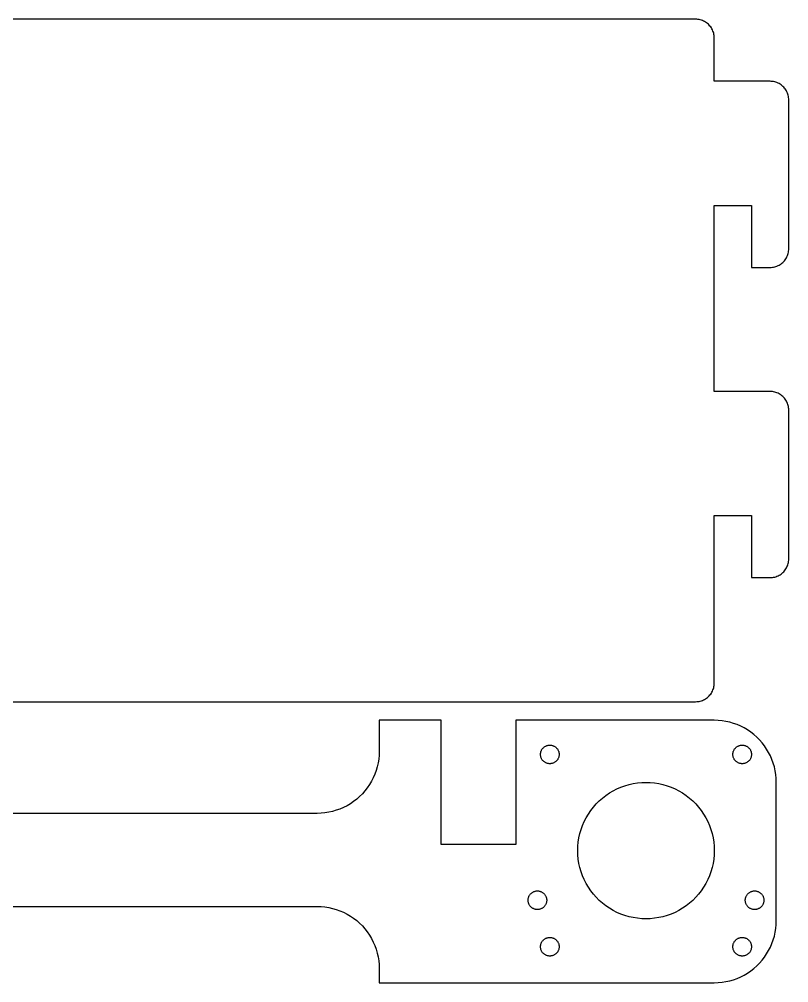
# Model space of a CAD drawing. Extents: x -109 to 290, y 410 to 723.
# Drawn here: x 165.7 to 289.7, y 409.9 to 565.2 of the extents above; entities that cross this region are included whole.
import ezdxf

# ---------------------------------------------------------------- set-up
doc = ezdxf.new("R2010")
doc.units = 0
doc.layers.get('0').update_dxf_attribs({"linetype": 'CONTINUOUS'})

msp = doc.modelspace()

# ---------------------------------------------------------------- linework, layer by layer
at = {"color": 7}
for p, q in [((274.66708, 565.17448), (68.667093, 565.17448)), ((274.85548, 565.16848), (274.66708, 565.17448)), ((275.04308, 565.15068), (274.85548, 565.16848)), ((275.22918, 565.12128), (275.04308, 565.15068)), ((275.41308, 565.08008), (275.22918, 565.12128)), ((275.59408, 565.02758), (275.41308, 565.08008)), ((275.77148, 564.96368), (275.59408, 565.02758)), ((275.94438, 564.88888), (275.77148, 564.96368)), ((276.11228, 564.80328), (275.94438, 564.88888)), ((276.27458, 564.70738), (276.11228, 564.80328)), ((276.43038, 564.60138), (276.27458, 564.70738)), ((276.57928, 564.48588), (276.43038, 564.60138)), ((276.72068, 564.36128), (276.57928, 564.48588)), ((276.85398, 564.22798), (276.72068, 564.36128)), ((276.97858, 564.08668), (276.85398, 564.22798)), ((277.09408, 563.93778), (276.97858, 564.08668)), ((277.20008, 563.78188), (277.09408, 563.93778)), ((277.29598, 563.61968), (277.20008, 563.78188)), ((277.38158, 563.45168), (277.29598, 563.61968)), ((277.45638, 563.27878), (277.38158, 563.45168)), ((277.52018, 563.10138), (277.45638, 563.27878)), ((277.57278, 562.92048), (277.52018, 563.10138)), ((277.61388, 562.73648), (277.57278, 562.92048)), ((277.64338, 562.55038), (277.61388, 562.73648)), ((277.66118, 562.36278), (277.64338, 562.55038)), ((277.66718, 562.17438), (277.66118, 562.36278)), ((277.66718, 555.17438), (277.66718, 562.17438)), ((286.66718, 555.17438), (277.66718, 555.17438)), ((286.85558, 555.16838), (286.66718, 555.17438)), ((287.04318, 555.15058), (286.85558, 555.16838)), ((287.22928, 555.12118), (287.04318, 555.15058)), ((287.41318, 555.07998), (287.22928, 555.12118)), ((287.59418, 555.02748), (287.41318, 555.07998)), ((287.77158, 554.96358), (287.59418, 555.02748)), ((287.94448, 554.88878), (287.77158, 554.96358)), ((288.11238, 554.80318), (287.94448, 554.88878)), ((288.27468, 554.70728), (288.11238, 554.80318)), ((288.43048, 554.60128), (288.27468, 554.70728)), ((288.57938, 554.48578), (288.43048, 554.60128)), ((288.72078, 554.36118), (288.57938, 554.48578)), ((288.85408, 554.22788), (288.72078, 554.36118)), ((288.97868, 554.08658), (288.85408, 554.22788)), ((289.09418, 553.93768), (288.97868, 554.08658)), ((289.20018, 553.78178), (289.09418, 553.93768)), ((289.29608, 553.61958), (289.20018, 553.78178)), ((289.38168, 553.45158), (289.29608, 553.61958)), ((289.45648, 553.27868), (289.38168, 553.45158)), ((289.52028, 553.10128), (289.45648, 553.27868)), ((289.57288, 552.92038), (289.52028, 553.10128)), ((289.61398, 552.73638), (289.57288, 552.92038)), ((289.64348, 552.55028), (289.61398, 552.73638)), ((289.66128, 552.36268), (289.64348, 552.55028)), ((289.66728, 552.17428), (289.66128, 552.36268)), ((289.66728, 528.17427), (289.66728, 552.17428)), ((277.66718, 505.1742), (277.66718, 535.17418)), ((277.66718, 535.17418), (283.66718, 535.17418)), ((283.66718, 535.17418), (283.66718, 525.17417)), ((289.66128, 527.98587), (289.66728, 528.17427)), ((289.09418, 526.41087), (289.20018, 526.56677)), ((289.20018, 526.56677), (289.29608, 526.72897)), ((289.29608, 526.72897), (289.38168, 526.89697)), ((289.38168, 526.89697), (289.45648, 527.06987)), ((289.45648, 527.06987), (289.52038, 527.24727)), ((289.52038, 527.24727), (289.57288, 527.42817)), ((289.57288, 527.42817), (289.61408, 527.61217)), ((289.61408, 527.61217), (289.64348, 527.79827)), ((289.64348, 527.79827), (289.66128, 527.98587)), ((283.66718, 525.17417), (286.66718, 525.17417)), ((286.66718, 525.17417), (286.85558, 525.18017)), ((286.85558, 525.18017), (287.04318, 525.19797)), ((287.04318, 525.19797), (287.22928, 525.22737)), ((287.22928, 525.22737), (287.41328, 525.26857)), ((287.41328, 525.26857), (287.59418, 525.32107)), ((287.59418, 525.32107), (287.77158, 525.38497)), ((287.77158, 525.38497), (287.94448, 525.45977)), ((287.94448, 525.45977), (288.11248, 525.54537)), ((288.11248, 525.54537), (288.27468, 525.64127)), ((288.27468, 525.64127), (288.43058, 525.74727)), ((288.43058, 525.74727), (288.57948, 525.86277)), ((288.57948, 525.86277), (288.72078, 525.98737)), ((288.72078, 525.98737), (288.85408, 526.12067)), ((288.85408, 526.12067), (288.97868, 526.26197)), ((288.97868, 526.26197), (289.09418, 526.41087)), ((286.66718, 505.1742), (277.66718, 505.1742)), ((286.85558, 505.1682), (286.66718, 505.1742)), ((287.04318, 505.1502), (286.85558, 505.1682)), ((287.22928, 505.1212), (287.04318, 505.1502)), ((287.41328, 505.0802), (287.22928, 505.1212)), ((287.59418, 505.0272), (287.41328, 505.0802)), ((287.77158, 504.9632), (287.59418, 505.0272)), ((287.94448, 504.8882), (287.77158, 504.9632)), ((288.11248, 504.8032), (287.94448, 504.8882)), ((288.27468, 504.7072), (288.11248, 504.8032)), ((288.43058, 504.6012), (288.27468, 504.7072)), ((288.57948, 504.4862), (288.43058, 504.6012)), ((288.72078, 504.3612), (288.57948, 504.4862)), ((288.85408, 504.2282), (288.72078, 504.3612)), ((288.97868, 504.0862), (288.85408, 504.2282)), ((289.09418, 503.9372), (288.97868, 504.0862)), ((289.20018, 503.7812), (289.09418, 503.9372)), ((289.29608, 503.6192), (289.20018, 503.7812)), ((289.38168, 503.4512), (289.29608, 503.6192)), ((289.45648, 503.2782), (289.38168, 503.4512)), ((289.52038, 503.1012), (289.45648, 503.2782)), ((289.57288, 502.9202), (289.52038, 503.1012)), ((289.61408, 502.7362), (289.57288, 502.9202)), ((289.64348, 502.5502), (289.61408, 502.7362)), ((289.66128, 502.3622), (289.64348, 502.5502)), ((289.66728, 502.1742), (289.66128, 502.3622)), ((289.66728, 478.174196), (289.66728, 502.1742)), ((277.66718, 458.174196), (277.66718, 485.174196)), ((277.66718, 485.174196), (283.66718, 485.174196)), ((283.66718, 485.174196), (283.66718, 475.174196)), ((289.29608, 476.729196), (289.38168, 476.897196)), ((289.38168, 476.897196), (289.45648, 477.070196)), ((289.45648, 477.070196), (289.52038, 477.247196)), ((289.52038, 477.247196), (289.57288, 477.428196)), ((289.57288, 477.428196), (289.61408, 477.612196)), ((289.61408, 477.612196), (289.64348, 477.798196)), ((289.64348, 477.798196), (289.66128, 477.986196)), ((289.66128, 477.986196), (289.66728, 478.174196)), ((287.04318, 475.198196), (287.22928, 475.227196)), ((287.22928, 475.227196), (287.41328, 475.268196)), ((287.41328, 475.268196), (287.59418, 475.321196)), ((287.59418, 475.321196), (287.77158, 475.385196)), ((287.77158, 475.385196), (287.94448, 475.460196)), ((287.94448, 475.460196), (288.11248, 475.545196)), ((288.11248, 475.545196), (288.27468, 475.641196)), ((288.27468, 475.641196), (288.43058, 475.747196)), ((288.43058, 475.747196), (288.57948, 475.862196)), ((288.57948, 475.862196), (288.72078, 475.987196)), ((288.72078, 475.987196), (288.85408, 476.120196)), ((288.85408, 476.120196), (288.97868, 476.262196)), ((288.97868, 476.262196), (289.09418, 476.411196)), ((289.09418, 476.411196), (289.20018, 476.567196)), ((289.20018, 476.567196), (289.29608, 476.729196)), ((283.66718, 475.174196), (286.66718, 475.174196)), ((286.66718, 475.174196), (286.85558, 475.180196)), ((286.85558, 475.180196), (287.04318, 475.198196)), ((277.66118, 457.986196), (277.66718, 458.174196)), ((277.20008, 456.567196), (277.29598, 456.729196)), ((277.29598, 456.729196), (277.38158, 456.897196)), ((277.38158, 456.897196), (277.45638, 457.070196)), ((277.45638, 457.070196), (277.52028, 457.247196)), ((277.52028, 457.247196), (277.57278, 457.428196)), ((277.57278, 457.428196), (277.61398, 457.612196)), ((277.61398, 457.612196), (277.64338, 457.798196)), ((277.64338, 457.798196), (277.66118, 457.986196)), ((95.667093, 455.174196), (274.66708, 455.174196)), ((274.66708, 455.174196), (274.85548, 455.180196)), ((274.85548, 455.180196), (275.04308, 455.198196)), ((275.04308, 455.198196), (275.22918, 455.227196)), ((275.22918, 455.227196), (275.41318, 455.268196)), ((275.41318, 455.268196), (275.59408, 455.321196)), ((275.59408, 455.321196), (275.77148, 455.385196)), ((275.77148, 455.385196), (275.94438, 455.460196)), ((275.94438, 455.460196), (276.11238, 455.545196)), ((276.11238, 455.545196), (276.27458, 455.641196)), ((276.27458, 455.641196), (276.43048, 455.747196)), ((276.43048, 455.747196), (276.57938, 455.862196)), ((276.57938, 455.862196), (276.72068, 455.987196)), ((276.72068, 455.987196), (276.85398, 456.120196)), ((276.85398, 456.120196), (276.97858, 456.262196)), ((276.97858, 456.262196), (277.09408, 456.411196)), ((277.09408, 456.411196), (277.20008, 456.567196)), ((233.66708, 452.174396), (223.66709, 452.174396)), ((223.66709, 452.174396), (223.66709, 447.174396)), ((233.66708, 432.174396), (233.66708, 452.174396)), ((277.66704, 452.174396), (245.66704, 452.174396)), ((245.66704, 452.174396), (245.66708, 432.174396)), ((278.29494, 452.154396), (277.66704, 452.174396)), ((278.92034, 452.095396), (278.29494, 452.154396)), ((279.54084, 451.997396), (278.92034, 452.095396)), ((280.15394, 451.860396), (279.54084, 451.997396)), ((280.75724, 451.685396), (280.15394, 451.860396)), ((281.34824, 451.472396), (280.75724, 451.685396)), ((281.92484, 451.222396), (281.34824, 451.472396)), ((282.48454, 450.937396), (281.92484, 451.222396)), ((283.02534, 450.617396), (282.48454, 450.937396)), ((283.54484, 450.264396), (283.02534, 450.617396)), ((284.04124, 449.879396), (283.54484, 450.264396)), ((284.51254, 449.464396), (284.04124, 449.879396)), ((284.95674, 449.019396), (284.51254, 449.464396)), ((285.37214, 448.548396), (284.95674, 449.019396)), ((249.77238, 447.226396), (249.80988, 447.313396)), ((249.80988, 447.313396), (249.85258, 447.397396)), ((249.85258, 447.397396), (249.90058, 447.478396)), ((249.90058, 447.478396), (249.95358, 447.556396)), ((249.95358, 447.556396), (250.01128, 447.630396)), ((250.01128, 447.630396), (250.07368, 447.701396)), ((250.07368, 447.701396), (250.14028, 447.767396)), ((250.14028, 447.767396), (250.21098, 447.830396)), ((250.21098, 447.830396), (250.28538, 447.888396)), ((250.28538, 447.888396), (250.36338, 447.940396)), ((250.36338, 447.940396), (250.44448, 447.988396)), ((250.44448, 447.988396), (250.52838, 448.031396)), ((250.52838, 448.031396), (250.61488, 448.069396)), ((250.61488, 448.069396), (250.70358, 448.101396)), ((250.70358, 448.101396), (250.79408, 448.127396)), ((250.79408, 448.127396), (250.88598, 448.147396)), ((250.88598, 448.147396), (250.97908, 448.162396)), ((250.97908, 448.162396), (251.07288, 448.171396)), ((251.07288, 448.171396), (251.16708, 448.174396)), ((251.16708, 448.174396), (251.26128, 448.171396)), ((251.26128, 448.171396), (251.35508, 448.162396)), ((251.35508, 448.162396), (251.44818, 448.147396)), ((251.44818, 448.147396), (251.54008, 448.127396)), ((251.54008, 448.127396), (251.63058, 448.101396)), ((251.63058, 448.101396), (251.71928, 448.069396)), ((251.71928, 448.069396), (251.80578, 448.031396)), ((251.80578, 448.031396), (251.88968, 447.988396)), ((251.88968, 447.988396), (251.97078, 447.940396)), ((251.97078, 447.940396), (252.04878, 447.888396)), ((252.04878, 447.888396), (252.12318, 447.830396)), ((252.12318, 447.830396), (252.19388, 447.767396)), ((252.19388, 447.767396), (252.26058, 447.701396)), ((252.26058, 447.701396), (252.32288, 447.630396)), ((252.32288, 447.630396), (252.38058, 447.556396)), ((252.38058, 447.556396), (252.43358, 447.478396)), ((252.43358, 447.478396), (252.48158, 447.397396)), ((252.48158, 447.397396), (252.52438, 447.313396)), ((252.52438, 447.313396), (252.56178, 447.226396)), ((280.77238, 447.226396), (280.80978, 447.313396)), ((280.80978, 447.313396), (280.85258, 447.397396)), ((280.85258, 447.397396), (280.90058, 447.478396)), ((280.90058, 447.478396), (280.95358, 447.556396)), ((280.95358, 447.556396), (281.01128, 447.630396)), ((281.01128, 447.630396), (281.07358, 447.701396)), ((281.07358, 447.701396), (281.14028, 447.767396)), ((281.14028, 447.767396), (281.21098, 447.830396)), ((281.21098, 447.830396), (281.28538, 447.888396)), ((281.28538, 447.888396), (281.36338, 447.940396)), ((281.36338, 447.940396), (281.44448, 447.988396)), ((281.44448, 447.988396), (281.52838, 448.031396)), ((281.52838, 448.031396), (281.61488, 448.069396)), ((281.61488, 448.069396), (281.70358, 448.101396)), ((281.70358, 448.101396), (281.79408, 448.127396)), ((281.79408, 448.127396), (281.88598, 448.147396)), ((281.88598, 448.147396), (281.97908, 448.162396)), ((281.97908, 448.162396), (282.07288, 448.171396)), ((282.07288, 448.171396), (282.16708, 448.174396)), ((282.16708, 448.174396), (282.26128, 448.171396)), ((282.26128, 448.171396), (282.35508, 448.162396)), ((282.35508, 448.162396), (282.44818, 448.147396)), ((282.44818, 448.147396), (282.54008, 448.127396)), ((282.54008, 448.127396), (282.63058, 448.101396)), ((282.63058, 448.101396), (282.71928, 448.069396)), ((282.71928, 448.069396), (282.80578, 448.031396)), ((282.80578, 448.031396), (282.88968, 447.988396)), ((282.88968, 447.988396), (282.97078, 447.940396)), ((282.97078, 447.940396), (283.04878, 447.888396)), ((283.04878, 447.888396), (283.12318, 447.830396)), ((283.12318, 447.830396), (283.19388, 447.767396)), ((283.19388, 447.767396), (283.26048, 447.701396)), ((283.26048, 447.701396), (283.32288, 447.630396)), ((283.32288, 447.630396), (283.38058, 447.556396)), ((283.38058, 447.556396), (283.43358, 447.478396)), ((283.43358, 447.478396), (283.48158, 447.397396)), ((283.48158, 447.397396), (283.52428, 447.313396)), ((283.52428, 447.313396), (283.56178, 447.226396)), ((285.75724, 448.052396), (285.37214, 448.548396)), ((286.11034, 447.532396), (285.75724, 448.052396)), ((286.43014, 446.992396), (286.11034, 447.532396)), ((223.58829, 445.921396), (223.48999, 445.300396)), ((223.64739, 446.546396), (223.58829, 445.921396)), ((223.66709, 447.174396), (223.64739, 446.546396)), ((249.66688, 446.674396), (249.66988, 446.768396)), ((249.66988, 446.580396), (249.66688, 446.674396)), ((249.66988, 446.768396), (249.67888, 446.862396)), ((249.67888, 446.486396), (249.66988, 446.580396)), ((249.67888, 446.862396), (249.69368, 446.955396)), ((249.69368, 446.393396), (249.67888, 446.486396)), ((249.69368, 446.955396), (249.71418, 447.047396)), ((249.71418, 446.301396), (249.69368, 446.393396)), ((249.71418, 447.047396), (249.74048, 447.138396)), ((249.74048, 446.210396), (249.71418, 446.301396)), ((249.74048, 447.138396), (249.77238, 447.226396)), ((249.77238, 446.122396), (249.74048, 446.210396)), ((249.80988, 446.035396), (249.77238, 446.122396)), ((249.85258, 445.951396), (249.80988, 446.035396)), ((249.90058, 445.870396), (249.85258, 445.951396)), ((249.95358, 445.792396), (249.90058, 445.870396)), ((250.01128, 445.718396), (249.95358, 445.792396)), ((250.07368, 445.647396), (250.01128, 445.718396)), ((252.32288, 445.718396), (252.26058, 445.647396)), ((252.38058, 445.792396), (252.32288, 445.718396)), ((252.43358, 445.870396), (252.38058, 445.792396)), ((252.48158, 445.951396), (252.43358, 445.870396)), ((252.52438, 446.035396), (252.48158, 445.951396)), ((252.56178, 446.122396), (252.52438, 446.035396)), ((252.56178, 447.226396), (252.59368, 447.138396)), ((252.59368, 446.210396), (252.56178, 446.122396)), ((252.59368, 447.138396), (252.61998, 447.047396)), ((252.61998, 446.301396), (252.59368, 446.210396)), ((252.61998, 447.047396), (252.64048, 446.955396)), ((252.64048, 446.393396), (252.61998, 446.301396)), ((252.64048, 446.955396), (252.65528, 446.862396)), ((252.65528, 446.486396), (252.64048, 446.393396)), ((252.65528, 446.862396), (252.66428, 446.768396)), ((252.66428, 446.580396), (252.65528, 446.486396)), ((252.66428, 446.768396), (252.66728, 446.674396)), ((252.66728, 446.674396), (252.66428, 446.580396)), ((280.66688, 446.674396), (280.66988, 446.768396)), ((280.66988, 446.580396), (280.66688, 446.674396)), ((280.66988, 446.768396), (280.67888, 446.862396)), ((280.67888, 446.486396), (280.66988, 446.580396)), ((280.67888, 446.862396), (280.69368, 446.955396)), ((280.69368, 446.393396), (280.67888, 446.486396)), ((280.69368, 446.955396), (280.71418, 447.047396)), ((280.71418, 446.301396), (280.69368, 446.393396)), ((280.71418, 447.047396), (280.74048, 447.138396)), ((280.74048, 446.210396), (280.71418, 446.301396)), ((280.74048, 447.138396), (280.77238, 447.226396)), ((280.77238, 446.122396), (280.74048, 446.210396)), ((280.80978, 446.035396), (280.77238, 446.122396)), ((280.85258, 445.951396), (280.80978, 446.035396)), ((280.90058, 445.870396), (280.85258, 445.951396)), ((280.95358, 445.792396), (280.90058, 445.870396)), ((281.01128, 445.718396), (280.95358, 445.792396)), ((281.07358, 445.647396), (281.01128, 445.718396)), ((283.32288, 445.718396), (283.26048, 445.647396)), ((283.38058, 445.792396), (283.32288, 445.718396)), ((283.43358, 445.870396), (283.38058, 445.792396)), ((283.48158, 445.951396), (283.43358, 445.870396)), ((283.52428, 446.035396), (283.48158, 445.951396)), ((283.56178, 446.122396), (283.52428, 446.035396)), ((283.56178, 447.226396), (283.59368, 447.138396)), ((283.59368, 446.210396), (283.56178, 446.122396)), ((283.59368, 447.138396), (283.61998, 447.047396)), ((283.61998, 446.301396), (283.59368, 446.210396)), ((283.61998, 447.047396), (283.64048, 446.955396)), ((283.64048, 446.393396), (283.61998, 446.301396)), ((283.64048, 446.955396), (283.65528, 446.862396)), ((283.65528, 446.486396), (283.64048, 446.393396)), ((283.65528, 446.862396), (283.66428, 446.768396)), ((283.66428, 446.580396), (283.65528, 446.486396)), ((283.66428, 446.768396), (283.66728, 446.674396)), ((283.66728, 446.674396), (283.66428, 446.580396)), ((286.71534, 446.432396), (286.43014, 446.992396)), ((286.96484, 445.855396), (286.71534, 446.432396)), ((287.17764, 445.264396), (286.96484, 445.855396)), ((223.35295, 444.687396), (223.17769, 444.084396)), ((223.48999, 445.300396), (223.35295, 444.687396)), ((250.14028, 445.581396), (250.07368, 445.647396)), ((250.21098, 445.518396), (250.14028, 445.581396)), ((250.28538, 445.460396), (250.21098, 445.518396)), ((250.36338, 445.408396), (250.28538, 445.460396)), ((250.44448, 445.360396), (250.36338, 445.408396)), ((250.52838, 445.317396), (250.44448, 445.360396)), ((250.61488, 445.279396), (250.52838, 445.317396)), ((250.70358, 445.247396), (250.61488, 445.279396)), ((250.79408, 445.221396), (250.70358, 445.247396)), ((250.88598, 445.201396), (250.79408, 445.221396)), ((250.97908, 445.186396), (250.88598, 445.201396)), ((251.07288, 445.177396), (250.97908, 445.186396)), ((251.16708, 445.174396), (251.07288, 445.177396)), ((251.26128, 445.177396), (251.16708, 445.174396)), ((251.35508, 445.186396), (251.26128, 445.177396)), ((251.44818, 445.201396), (251.35508, 445.186396)), ((251.54008, 445.221396), (251.44818, 445.201396)), ((251.63058, 445.247396), (251.54008, 445.221396)), ((251.71928, 445.279396), (251.63058, 445.247396)), ((251.80578, 445.317396), (251.71928, 445.279396)), ((251.88968, 445.360396), (251.80578, 445.317396)), ((251.97078, 445.408396), (251.88968, 445.360396)), ((252.04878, 445.460396), (251.97078, 445.408396)), ((252.12318, 445.518396), (252.04878, 445.460396)), ((252.19388, 445.581396), (252.12318, 445.518396)), ((252.26058, 445.647396), (252.19388, 445.581396)), ((281.14028, 445.581396), (281.07358, 445.647396)), ((281.21098, 445.518396), (281.14028, 445.581396)), ((281.28538, 445.460396), (281.21098, 445.518396)), ((281.36338, 445.408396), (281.28538, 445.460396)), ((281.44448, 445.360396), (281.36338, 445.408396)), ((281.52838, 445.317396), (281.44448, 445.360396)), ((281.61488, 445.279396), (281.52838, 445.317396)), ((281.70358, 445.247396), (281.61488, 445.279396)), ((281.79408, 445.221396), (281.70358, 445.247396)), ((281.88598, 445.201396), (281.79408, 445.221396)), ((281.97908, 445.186396), (281.88598, 445.201396)), ((282.07288, 445.177396), (281.97908, 445.186396)), ((282.16708, 445.174396), (282.07288, 445.177396)), ((282.26128, 445.177396), (282.16708, 445.174396)), ((282.35508, 445.186396), (282.26128, 445.177396)), ((282.44818, 445.201396), (282.35508, 445.186396)), ((282.54008, 445.221396), (282.44818, 445.201396)), ((282.63058, 445.247396), (282.54008, 445.221396)), ((282.71928, 445.279396), (282.63058, 445.247396)), ((282.80578, 445.317396), (282.71928, 445.279396)), ((282.88968, 445.360396), (282.80578, 445.317396)), ((282.97078, 445.408396), (282.88968, 445.360396)), ((283.04878, 445.460396), (282.97078, 445.408396)), ((283.12318, 445.518396), (283.04878, 445.460396)), ((283.19388, 445.581396), (283.12318, 445.518396)), ((283.26048, 445.647396), (283.19388, 445.581396)), ((287.35284, 444.661396), (287.17764, 445.264396)), ((287.48994, 444.048396), (287.35284, 444.661396)), ((222.71539, 442.916396), (222.43019, 442.356396)), ((222.96489, 443.493396), (222.71539, 442.916396)), ((223.17769, 444.084396), (222.96489, 443.493396)), ((287.58814, 443.427396), (287.48994, 444.048396)), ((287.64734, 442.802396), (287.58814, 443.427396)), ((287.66704, 442.174396), (287.64734, 442.802396)), ((221.75729, 441.296396), (221.37225, 440.800396)), ((222.1104, 441.816396), (221.75729, 441.296396)), ((222.43019, 442.356396), (222.1104, 441.816396)), ((261.36778, 440.813396), (261.98348, 441.127396)), ((261.98348, 441.127396), (262.61768, 441.402396)), ((262.61768, 441.402396), (263.26788, 441.636396)), ((263.26788, 441.636396), (263.93148, 441.828396)), ((263.93148, 441.828396), (264.60588, 441.979396)), ((264.60588, 441.979396), (265.28838, 442.087396)), ((265.28838, 442.087396), (265.97638, 442.152396)), ((265.97638, 442.152396), (266.66708, 442.174396)), ((266.66708, 442.174396), (267.35778, 442.152396)), ((267.35778, 442.152396), (268.04578, 442.087396)), ((268.04578, 442.087396), (268.72828, 441.979396)), ((268.72828, 441.979396), (269.40268, 441.828396)), ((269.40268, 441.828396), (270.06628, 441.636396)), ((270.06628, 441.636396), (270.71648, 441.402396)), ((270.71648, 441.402396), (271.35068, 441.127396)), ((271.35068, 441.127396), (271.96638, 440.813396)), ((287.66704, 419.874396), (287.66704, 442.174396)), ((220.51259, 439.884396), (220.04137, 439.469396)), ((220.9568, 440.329396), (220.51259, 439.884396)), ((221.37225, 440.800396), (220.9568, 440.329396)), ((259.13708, 439.193396), (259.65538, 439.650396)), ((259.65538, 439.650396), (260.20148, 440.073396)), ((260.20148, 440.073396), (260.77298, 440.462396)), ((260.77298, 440.462396), (261.36778, 440.813396)), ((271.96638, 440.813396), (272.56118, 440.462396)), ((272.56118, 440.462396), (273.13268, 440.073396)), ((273.13268, 440.073396), (273.67878, 439.650396)), ((273.67878, 439.650396), (274.19708, 439.193396)), ((217.92491, 438.126396), (217.34833, 437.876396)), ((218.48467, 438.411396), (217.92491, 438.126396)), ((219.02539, 438.731396), (218.48467, 438.411396)), ((219.54497, 439.084396), (219.02539, 438.731396)), ((220.04137, 439.469396), (219.54497, 439.084396)), ((257.76788, 437.640396), (258.19148, 438.186396)), ((258.19148, 438.186396), (258.64848, 438.704396)), ((258.64848, 438.704396), (259.13708, 439.193396)), ((274.19708, 439.193396), (274.68568, 438.704396)), ((274.68568, 438.704396), (275.14268, 438.186396)), ((275.14268, 438.186396), (275.56628, 437.640396)), ((213.66713, 437.174396), (41.667093, 437.174396)), ((214.29503, 437.194396), (213.66713, 437.174396)), ((214.92043, 437.253396), (214.29503, 437.194396)), ((215.54093, 437.351396), (214.92043, 437.253396)), ((216.15403, 437.488396), (215.54093, 437.351396)), ((216.75733, 437.663396), (216.15403, 437.488396)), ((217.34833, 437.876396), (216.75733, 437.663396)), ((256.71398, 435.858396), (257.02768, 436.473396)), ((257.02768, 436.473396), (257.37948, 437.068396)), ((257.37948, 437.068396), (257.76788, 437.640396)), ((275.56628, 437.640396), (275.95468, 437.068396)), ((275.95468, 437.068396), (276.30648, 436.473396)), ((276.30648, 436.473396), (276.62018, 435.858396)), ((256.20548, 434.573396), (256.43958, 435.223396)), ((256.43958, 435.223396), (256.71398, 435.858396)), ((276.62018, 435.858396), (276.89458, 435.223396)), ((276.89458, 435.223396), (277.12868, 434.573396)), ((255.86198, 433.235396), (256.01268, 433.910396)), ((256.01268, 433.910396), (256.20548, 434.573396)), ((277.12868, 434.573396), (277.32148, 433.910396)), ((277.32148, 433.910396), (277.47218, 433.235396)), ((245.66708, 432.174396), (233.66708, 432.174396)), ((255.66708, 431.174396), (255.68878, 431.865396)), ((255.68878, 431.865396), (255.75378, 432.553396)), ((255.75378, 432.553396), (255.86198, 433.235396)), ((277.47218, 433.235396), (277.58038, 432.553396)), ((277.58038, 432.553396), (277.64538, 431.865396)), ((277.64538, 431.865396), (277.66708, 431.174396)), ((255.68878, 430.483396), (255.66708, 431.174396)), ((255.75378, 429.795396), (255.68878, 430.483396)), ((277.64538, 430.483396), (277.58038, 429.795396)), ((277.66708, 431.174396), (277.64538, 430.483396)), ((255.86198, 429.113396), (255.75378, 429.795396)), ((256.01268, 428.438396), (255.86198, 429.113396)), ((277.47218, 429.113396), (277.32148, 428.438396)), ((277.58038, 429.795396), (277.47218, 429.113396)), ((256.20548, 427.775396), (256.01268, 428.438396)), ((256.43958, 427.125396), (256.20548, 427.775396)), ((256.71398, 426.490396), (256.43958, 427.125396)), ((276.89458, 427.125396), (276.62018, 426.490396)), ((277.12868, 427.775396), (276.89458, 427.125396)), ((277.32148, 428.438396), (277.12868, 427.775396)), ((257.02768, 425.875396), (256.71398, 426.490396)), ((257.37948, 425.280396), (257.02768, 425.875396)), ((276.30648, 425.875396), (275.95468, 425.280396)), ((276.62018, 426.490396), (276.30648, 425.875396)), ((247.85258, 423.897396), (247.90058, 423.978396)), ((247.90058, 423.978396), (247.95358, 424.056396)), ((247.95358, 424.056396), (248.01128, 424.130396)), ((248.01128, 424.130396), (248.07368, 424.201396)), ((248.07368, 424.201396), (248.14028, 424.267396)), ((248.14028, 424.267396), (248.21098, 424.330396)), ((248.21098, 424.330396), (248.28538, 424.388396)), ((248.28538, 424.388396), (248.36338, 424.440396)), ((248.36338, 424.440396), (248.44448, 424.488396)), ((248.44448, 424.488396), (248.52838, 424.531396)), ((248.52838, 424.531396), (248.61488, 424.569396)), ((248.61488, 424.569396), (248.70358, 424.601396)), ((248.70358, 424.601396), (248.79408, 424.627396)), ((248.79408, 424.627396), (248.88598, 424.647396)), ((248.88598, 424.647396), (248.97908, 424.662396)), ((248.97908, 424.662396), (249.07288, 424.671396)), ((249.07288, 424.671396), (249.16708, 424.674396)), ((249.16708, 424.674396), (249.26128, 424.671396)), ((249.26128, 424.671396), (249.35508, 424.662396)), ((249.35508, 424.662396), (249.44818, 424.647396)), ((249.44818, 424.647396), (249.54008, 424.627396)), ((249.54008, 424.627396), (249.63058, 424.601396)), ((249.63058, 424.601396), (249.71928, 424.569396)), ((249.71928, 424.569396), (249.80578, 424.531396)), ((249.80578, 424.531396), (249.88968, 424.488396)), ((249.88968, 424.488396), (249.97078, 424.440396)), ((249.97078, 424.440396), (250.04878, 424.388396)), ((250.04878, 424.388396), (250.12318, 424.330396)), ((250.12318, 424.330396), (250.19388, 424.267396)), ((250.19388, 424.267396), (250.26058, 424.201396)), ((250.26058, 424.201396), (250.32288, 424.130396)), ((250.32288, 424.130396), (250.38058, 424.056396)), ((250.38058, 424.056396), (250.43358, 423.978396)), ((250.43358, 423.978396), (250.48158, 423.897396)), ((257.76788, 424.708396), (257.37948, 425.280396)), ((258.19148, 424.162396), (257.76788, 424.708396)), ((258.64848, 423.644396), (258.19148, 424.162396)), ((275.14268, 424.162396), (274.68568, 423.644396)), ((275.56628, 424.708396), (275.14268, 424.162396)), ((275.95468, 425.280396), (275.56628, 424.708396)), ((282.85258, 423.897396), (282.90058, 423.978396)), ((282.90058, 423.978396), (282.95358, 424.056396)), ((282.95358, 424.056396), (283.01128, 424.130396)), ((283.01128, 424.130396), (283.07358, 424.201396)), ((283.07358, 424.201396), (283.14028, 424.267396)), ((283.14028, 424.267396), (283.21098, 424.330396)), ((283.21098, 424.330396), (283.28538, 424.388396)), ((283.28538, 424.388396), (283.36338, 424.440396)), ((283.36338, 424.440396), (283.44448, 424.488396)), ((283.44448, 424.488396), (283.52838, 424.531396)), ((283.52838, 424.531396), (283.61488, 424.569396)), ((283.61488, 424.569396), (283.70358, 424.601396)), ((283.70358, 424.601396), (283.79408, 424.627396)), ((283.79408, 424.627396), (283.88598, 424.647396)), ((283.88598, 424.647396), (283.97908, 424.662396)), ((283.97908, 424.662396), (284.07288, 424.671396)), ((284.07288, 424.671396), (284.16708, 424.674396)), ((284.16708, 424.674396), (284.26128, 424.671396)), ((284.26128, 424.671396), (284.35508, 424.662396)), ((284.35508, 424.662396), (284.44818, 424.647396)), ((284.44818, 424.647396), (284.54008, 424.627396)), ((284.54008, 424.627396), (284.63058, 424.601396)), ((284.63058, 424.601396), (284.71928, 424.569396)), ((284.71928, 424.569396), (284.80578, 424.531396)), ((284.80578, 424.531396), (284.88968, 424.488396)), ((284.88968, 424.488396), (284.97078, 424.440396)), ((284.97078, 424.440396), (285.04878, 424.388396)), ((285.04878, 424.388396), (285.12318, 424.330396)), ((285.12318, 424.330396), (285.19388, 424.267396)), ((285.19388, 424.267396), (285.26048, 424.201396)), ((285.26048, 424.201396), (285.32288, 424.130396)), ((285.32288, 424.130396), (285.38058, 424.056396)), ((285.38058, 424.056396), (285.43358, 423.978396)), ((285.43358, 423.978396), (285.48158, 423.897396)), ((247.66688, 423.174396), (247.66988, 423.268396)), ((247.66988, 423.080396), (247.66688, 423.174396)), ((247.66988, 423.268396), (247.67888, 423.362396)), ((247.67888, 422.986396), (247.66988, 423.080396)), ((247.67888, 423.362396), (247.69368, 423.455396)), ((247.69368, 422.893396), (247.67888, 422.986396)), ((247.69368, 423.455396), (247.71418, 423.547396)), ((247.71418, 422.801396), (247.69368, 422.893396)), ((247.71418, 423.547396), (247.74048, 423.638396)), ((247.74048, 422.710396), (247.71418, 422.801396)), ((247.74048, 423.638396), (247.77238, 423.726396)), ((247.77238, 422.622396), (247.74048, 422.710396)), ((247.77238, 423.726396), (247.80988, 423.813396)), ((247.80988, 422.535396), (247.77238, 422.622396)), ((247.80988, 423.813396), (247.85258, 423.897396)), ((247.85258, 422.451396), (247.80988, 422.535396)), ((247.90058, 422.370396), (247.85258, 422.451396)), ((250.48158, 422.451396), (250.43358, 422.370396)), ((250.48158, 423.897396), (250.52438, 423.813396)), ((250.52438, 422.535396), (250.48158, 422.451396)), ((250.52438, 423.813396), (250.56178, 423.726396)), ((250.56178, 422.622396), (250.52438, 422.535396)), ((250.56178, 423.726396), (250.59368, 423.638396)), ((250.59368, 422.710396), (250.56178, 422.622396)), ((250.59368, 423.638396), (250.61998, 423.547396)), ((250.61998, 422.801396), (250.59368, 422.710396)), ((250.61998, 423.547396), (250.64048, 423.455396)), ((250.64048, 422.893396), (250.61998, 422.801396)), ((250.64048, 423.455396), (250.65528, 423.362396)), ((250.65528, 422.986396), (250.64048, 422.893396)), ((250.65528, 423.362396), (250.66428, 423.268396)), ((250.66428, 423.080396), (250.65528, 422.986396)), ((250.66428, 423.268396), (250.66728, 423.174396)), ((250.66728, 423.174396), (250.66428, 423.080396)), ((259.13708, 423.155396), (258.64848, 423.644396)), ((259.65538, 422.698396), (259.13708, 423.155396)), ((260.20148, 422.275396), (259.65538, 422.698396)), ((273.67878, 422.698396), (273.13268, 422.275396)), ((274.19708, 423.155396), (273.67878, 422.698396)), ((274.68568, 423.644396), (274.19708, 423.155396)), ((282.66688, 423.174396), (282.66988, 423.268396)), ((282.66988, 423.080396), (282.66688, 423.174396)), ((282.66988, 423.268396), (282.67888, 423.362396)), ((282.67888, 422.986396), (282.66988, 423.080396)), ((282.67888, 423.362396), (282.69368, 423.455396)), ((282.69368, 422.893396), (282.67888, 422.986396)), ((282.69368, 423.455396), (282.71418, 423.547396)), ((282.71418, 422.801396), (282.69368, 422.893396)), ((282.71418, 423.547396), (282.74048, 423.638396)), ((282.74048, 422.710396), (282.71418, 422.801396)), ((282.74048, 423.638396), (282.77238, 423.726396)), ((282.77238, 422.622396), (282.74048, 422.710396)), ((282.77238, 423.726396), (282.80978, 423.813396)), ((282.80978, 422.535396), (282.77238, 422.622396)), ((282.80978, 423.813396), (282.85258, 423.897396)), ((282.85258, 422.451396), (282.80978, 422.535396)), ((282.90058, 422.370396), (282.85258, 422.451396)), ((285.48158, 422.451396), (285.43358, 422.370396)), ((285.48158, 423.897396), (285.52428, 423.813396)), ((285.52428, 422.535396), (285.48158, 422.451396)), ((285.52428, 423.813396), (285.56178, 423.726396)), ((285.56178, 422.622396), (285.52428, 422.535396)), ((285.56178, 423.726396), (285.59368, 423.638396)), ((285.59368, 422.710396), (285.56178, 422.622396)), ((285.59368, 423.638396), (285.61998, 423.547396)), ((285.61998, 422.801396), (285.59368, 422.710396)), ((285.61998, 423.547396), (285.64048, 423.455396)), ((285.64048, 422.893396), (285.61998, 422.801396)), ((285.64048, 423.455396), (285.65528, 423.362396)), ((285.65528, 422.986396), (285.64048, 422.893396)), ((285.65528, 423.362396), (285.66428, 423.268396)), ((285.66428, 423.080396), (285.65528, 422.986396)), ((285.66428, 423.268396), (285.66728, 423.174396)), ((285.66728, 423.174396), (285.66428, 423.080396)), ((41.667093, 422.174396), (213.66709, 422.174396)), ((213.66709, 422.174396), (214.29499, 422.154396)), ((214.29499, 422.154396), (214.92039, 422.095396)), ((214.92039, 422.095396), (215.54089, 421.997396)), ((215.54089, 421.997396), (216.15399, 421.860396)), ((216.15399, 421.860396), (216.75729, 421.685396)), ((216.75729, 421.685396), (217.34829, 421.472396)), ((217.34829, 421.472396), (217.92487, 421.222396)), ((217.92487, 421.222396), (218.48463, 420.937396)), ((218.48463, 420.937396), (219.02535, 420.617396)), ((247.95358, 422.292396), (247.90058, 422.370396)), ((248.01128, 422.218396), (247.95358, 422.292396)), ((248.07368, 422.147396), (248.01128, 422.218396)), ((248.14028, 422.081396), (248.07368, 422.147396)), ((248.21098, 422.018396), (248.14028, 422.081396)), ((248.28538, 421.960396), (248.21098, 422.018396)), ((248.36338, 421.908396), (248.28538, 421.960396)), ((248.44448, 421.860396), (248.36338, 421.908396)), ((248.52838, 421.817396), (248.44448, 421.860396)), ((248.61488, 421.779396), (248.52838, 421.817396)), ((248.70358, 421.747396), (248.61488, 421.779396)), ((248.79408, 421.721396), (248.70358, 421.747396)), ((248.88598, 421.701396), (248.79408, 421.721396)), ((248.97908, 421.686396), (248.88598, 421.701396)), ((249.07288, 421.677396), (248.97908, 421.686396)), ((249.16708, 421.674396), (249.07288, 421.677396)), ((249.26128, 421.677396), (249.16708, 421.674396)), ((249.35508, 421.686396), (249.26128, 421.677396)), ((249.44818, 421.701396), (249.35508, 421.686396)), ((249.54008, 421.721396), (249.44818, 421.701396)), ((249.63058, 421.747396), (249.54008, 421.721396)), ((249.71928, 421.779396), (249.63058, 421.747396)), ((249.80578, 421.817396), (249.71928, 421.779396)), ((249.88968, 421.860396), (249.80578, 421.817396)), ((249.97078, 421.908396), (249.88968, 421.860396)), ((250.04878, 421.960396), (249.97078, 421.908396)), ((250.12318, 422.018396), (250.04878, 421.960396)), ((250.19388, 422.081396), (250.12318, 422.018396)), ((250.26058, 422.147396), (250.19388, 422.081396)), ((250.32288, 422.218396), (250.26058, 422.147396)), ((250.38058, 422.292396), (250.32288, 422.218396)), ((250.43358, 422.370396), (250.38058, 422.292396)), ((260.77298, 421.886396), (260.20148, 422.275396)), ((261.36778, 421.535396), (260.77298, 421.886396)), ((261.98348, 421.221396), (261.36778, 421.535396)), ((262.61768, 420.946396), (261.98348, 421.221396)), ((263.26788, 420.712396), (262.61768, 420.946396)), ((270.71648, 420.946396), (270.06628, 420.712396)), ((271.35068, 421.221396), (270.71648, 420.946396)), ((271.96638, 421.535396), (271.35068, 421.221396)), ((272.56118, 421.886396), (271.96638, 421.535396)), ((273.13268, 422.275396), (272.56118, 421.886396)), ((282.95358, 422.292396), (282.90058, 422.370396)), ((283.01128, 422.218396), (282.95358, 422.292396)), ((283.07358, 422.147396), (283.01128, 422.218396)), ((283.14028, 422.081396), (283.07358, 422.147396)), ((283.21098, 422.018396), (283.14028, 422.081396)), ((283.28538, 421.960396), (283.21098, 422.018396)), ((283.36338, 421.908396), (283.28538, 421.960396)), ((283.44448, 421.860396), (283.36338, 421.908396)), ((283.52838, 421.817396), (283.44448, 421.860396)), ((283.61488, 421.779396), (283.52838, 421.817396)), ((283.70358, 421.747396), (283.61488, 421.779396)), ((283.79408, 421.721396), (283.70358, 421.747396)), ((283.88598, 421.701396), (283.79408, 421.721396)), ((283.97908, 421.686396), (283.88598, 421.701396)), ((284.07288, 421.677396), (283.97908, 421.686396)), ((284.16708, 421.674396), (284.07288, 421.677396)), ((284.26128, 421.677396), (284.16708, 421.674396)), ((284.35508, 421.686396), (284.26128, 421.677396)), ((284.44818, 421.701396), (284.35508, 421.686396)), ((284.54008, 421.721396), (284.44818, 421.701396)), ((284.63058, 421.747396), (284.54008, 421.721396)), ((284.71928, 421.779396), (284.63058, 421.747396)), ((284.80578, 421.817396), (284.71928, 421.779396)), ((284.88968, 421.860396), (284.80578, 421.817396)), ((284.97078, 421.908396), (284.88968, 421.860396)), ((285.04878, 421.960396), (284.97078, 421.908396)), ((285.12318, 422.018396), (285.04878, 421.960396)), ((285.19388, 422.081396), (285.12318, 422.018396)), ((285.26048, 422.147396), (285.19388, 422.081396)), ((285.32288, 422.218396), (285.26048, 422.147396)), ((285.38058, 422.292396), (285.32288, 422.218396)), ((285.43358, 422.370396), (285.38058, 422.292396)), ((219.02535, 420.617396), (219.54493, 420.264396)), ((219.54493, 420.264396), (220.04133, 419.879396)), ((220.04133, 419.879396), (220.51255, 419.464396)), ((220.51255, 419.464396), (220.95676, 419.019396)), ((263.93148, 420.520396), (263.26788, 420.712396)), ((264.60588, 420.369396), (263.93148, 420.520396)), ((265.28838, 420.261396), (264.60588, 420.369396)), ((265.97638, 420.196396), (265.28838, 420.261396)), ((266.66708, 420.174396), (265.97638, 420.196396)), ((267.35778, 420.196396), (266.66708, 420.174396)), ((268.04578, 420.261396), (267.35778, 420.196396)), ((268.72828, 420.369396), (268.04578, 420.261396)), ((269.40268, 420.520396), (268.72828, 420.369396)), ((270.06628, 420.712396), (269.40268, 420.520396)), ((287.64734, 419.246396), (287.66704, 419.874396)), ((220.95676, 419.019396), (221.37221, 418.548396)), ((221.37221, 418.548396), (221.75725, 418.052396)), ((221.75725, 418.052396), (222.11036, 417.532396)), ((287.35284, 417.387396), (287.48994, 418.000396)), ((287.48994, 418.000396), (287.58814, 418.621396)), ((287.58814, 418.621396), (287.64734, 419.246396)), ((222.11036, 417.532396), (222.43015, 416.992396)), ((222.43015, 416.992396), (222.71535, 416.432396)), ((222.71535, 416.432396), (222.96485, 415.855396)), ((249.74048, 416.138396), (249.77238, 416.226396)), ((249.77238, 416.226396), (249.80988, 416.313396)), ((249.80988, 416.313396), (249.85258, 416.397396)), ((249.85258, 416.397396), (249.90058, 416.478396)), ((249.90058, 416.478396), (249.95358, 416.556396)), ((249.95358, 416.556396), (250.01128, 416.630396)), ((250.01128, 416.630396), (250.07368, 416.701396)), ((250.07368, 416.701396), (250.14028, 416.767396)), ((250.14028, 416.767396), (250.21098, 416.830396)), ((250.21098, 416.830396), (250.28538, 416.888396)), ((250.28538, 416.888396), (250.36338, 416.940396)), ((250.36338, 416.940396), (250.44448, 416.988396)), ((250.44448, 416.988396), (250.52838, 417.031396)), ((250.52838, 417.031396), (250.61488, 417.069396)), ((250.61488, 417.069396), (250.70358, 417.101396)), ((250.70358, 417.101396), (250.79408, 417.127396)), ((250.79408, 417.127396), (250.88598, 417.147396)), ((250.88598, 417.147396), (250.97908, 417.162396)), ((250.97908, 417.162396), (251.07288, 417.171396)), ((251.07288, 417.171396), (251.16708, 417.174396)), ((251.16708, 417.174396), (251.26128, 417.171396)), ((251.26128, 417.171396), (251.35508, 417.162396)), ((251.35508, 417.162396), (251.44818, 417.147396)), ((251.44818, 417.147396), (251.54008, 417.127396)), ((251.54008, 417.127396), (251.63058, 417.101396)), ((251.63058, 417.101396), (251.71928, 417.069396)), ((251.71928, 417.069396), (251.80578, 417.031396)), ((251.80578, 417.031396), (251.88968, 416.988396)), ((251.88968, 416.988396), (251.97078, 416.940396)), ((251.97078, 416.940396), (252.04878, 416.888396)), ((252.04878, 416.888396), (252.12318, 416.830396)), ((252.12318, 416.830396), (252.19388, 416.767396)), ((252.19388, 416.767396), (252.26058, 416.701396)), ((252.26058, 416.701396), (252.32288, 416.630396)), ((252.32288, 416.630396), (252.38058, 416.556396)), ((252.38058, 416.556396), (252.43358, 416.478396)), ((252.43358, 416.478396), (252.48158, 416.397396)), ((252.48158, 416.397396), (252.52438, 416.313396)), ((252.52438, 416.313396), (252.56178, 416.226396)), ((252.56178, 416.226396), (252.59368, 416.138396)), ((280.74048, 416.138396), (280.77238, 416.226396)), ((280.77238, 416.226396), (280.80978, 416.313396)), ((280.80978, 416.313396), (280.85258, 416.397396)), ((280.85258, 416.397396), (280.90058, 416.478396)), ((280.90058, 416.478396), (280.95358, 416.556396)), ((280.95358, 416.556396), (281.01128, 416.630396)), ((281.01128, 416.630396), (281.07358, 416.701396)), ((281.07358, 416.701396), (281.14028, 416.767396)), ((281.14028, 416.767396), (281.21098, 416.830396)), ((281.21098, 416.830396), (281.28538, 416.888396)), ((281.28538, 416.888396), (281.36338, 416.940396)), ((281.36338, 416.940396), (281.44448, 416.988396)), ((281.44448, 416.988396), (281.52838, 417.031396)), ((281.52838, 417.031396), (281.61488, 417.069396)), ((281.61488, 417.069396), (281.70358, 417.101396)), ((281.70358, 417.101396), (281.79408, 417.127396)), ((281.79408, 417.127396), (281.88598, 417.147396)), ((281.88598, 417.147396), (281.97908, 417.162396)), ((281.97908, 417.162396), (282.07288, 417.171396)), ((282.07288, 417.171396), (282.16708, 417.174396)), ((282.16708, 417.174396), (282.26128, 417.171396)), ((282.26128, 417.171396), (282.35508, 417.162396)), ((282.35508, 417.162396), (282.44818, 417.147396)), ((282.44818, 417.147396), (282.54008, 417.127396)), ((282.54008, 417.127396), (282.63058, 417.101396)), ((282.63058, 417.101396), (282.71928, 417.069396)), ((282.71928, 417.069396), (282.80578, 417.031396)), ((282.80578, 417.031396), (282.88968, 416.988396)), ((282.88968, 416.988396), (282.97078, 416.940396)), ((282.97078, 416.940396), (283.04878, 416.888396)), ((283.04878, 416.888396), (283.12318, 416.830396)), ((283.12318, 416.830396), (283.19388, 416.767396)), ((283.19388, 416.767396), (283.26048, 416.701396)), ((283.26048, 416.701396), (283.32288, 416.630396)), ((283.32288, 416.630396), (283.38058, 416.556396)), ((283.38058, 416.556396), (283.43358, 416.478396)), ((283.43358, 416.478396), (283.48158, 416.397396)), ((283.48158, 416.397396), (283.52428, 416.313396)), ((283.52428, 416.313396), (283.56178, 416.226396)), ((283.56178, 416.226396), (283.59368, 416.138396)), ((286.96484, 416.193396), (287.17764, 416.784396)), ((287.17764, 416.784396), (287.35284, 417.387396)), ((222.96485, 415.855396), (223.17765, 415.264396)), ((223.17765, 415.264396), (223.35291, 414.661396)), ((223.35291, 414.661396), (223.48995, 414.048396)), ((249.66688, 415.674396), (249.66988, 415.768396)), ((249.66988, 415.580396), (249.66688, 415.674396)), ((249.66988, 415.768396), (249.67888, 415.862396)), ((249.67888, 415.486396), (249.66988, 415.580396)), ((249.67888, 415.862396), (249.69368, 415.955396)), ((249.69368, 415.393396), (249.67888, 415.486396)), ((249.69368, 415.955396), (249.71418, 416.047396)), ((249.71418, 415.301396), (249.69368, 415.393396)), ((249.71418, 416.047396), (249.74048, 416.138396)), ((249.74048, 415.210396), (249.71418, 415.301396)), ((249.77238, 415.122396), (249.74048, 415.210396)), ((249.80988, 415.035396), (249.77238, 415.122396)), ((249.85258, 414.951396), (249.80988, 415.035396)), ((249.90058, 414.870396), (249.85258, 414.951396)), ((249.95358, 414.792396), (249.90058, 414.870396)), ((250.01128, 414.718396), (249.95358, 414.792396)), ((250.07368, 414.647396), (250.01128, 414.718396)), ((252.32288, 414.718396), (252.26058, 414.647396)), ((252.38058, 414.792396), (252.32288, 414.718396)), ((252.43358, 414.870396), (252.38058, 414.792396)), ((252.48158, 414.951396), (252.43358, 414.870396)), ((252.52438, 415.035396), (252.48158, 414.951396)), ((252.56178, 415.122396), (252.52438, 415.035396)), ((252.59368, 415.210396), (252.56178, 415.122396)), ((252.59368, 416.138396), (252.61998, 416.047396)), ((252.61998, 415.301396), (252.59368, 415.210396)), ((252.61998, 416.047396), (252.64048, 415.955396)), ((252.64048, 415.393396), (252.61998, 415.301396)), ((252.64048, 415.955396), (252.65528, 415.862396)), ((252.65528, 415.486396), (252.64048, 415.393396)), ((252.65528, 415.862396), (252.66428, 415.768396)), ((252.66428, 415.580396), (252.65528, 415.486396)), ((252.66428, 415.768396), (252.66728, 415.674396)), ((252.66728, 415.674396), (252.66428, 415.580396)), ((280.66688, 415.674396), (280.66988, 415.768396)), ((280.66988, 415.580396), (280.66688, 415.674396)), ((280.66988, 415.768396), (280.67888, 415.862396)), ((280.67888, 415.486396), (280.66988, 415.580396)), ((280.67888, 415.862396), (280.69368, 415.955396)), ((280.69368, 415.393396), (280.67888, 415.486396)), ((280.69368, 415.955396), (280.71418, 416.047396)), ((280.71418, 415.301396), (280.69368, 415.393396)), ((280.71418, 416.047396), (280.74048, 416.138396)), ((280.74048, 415.210396), (280.71418, 415.301396)), ((280.77238, 415.122396), (280.74048, 415.210396)), ((280.80978, 415.035396), (280.77238, 415.122396)), ((280.85258, 414.951396), (280.80978, 415.035396)), ((280.90058, 414.870396), (280.85258, 414.951396)), ((280.95358, 414.792396), (280.90058, 414.870396)), ((281.01128, 414.718396), (280.95358, 414.792396)), ((281.07358, 414.647396), (281.01128, 414.718396)), ((283.32288, 414.718396), (283.26048, 414.647396)), ((283.38058, 414.792396), (283.32288, 414.718396)), ((283.43358, 414.870396), (283.38058, 414.792396)), ((283.48158, 414.951396), (283.43358, 414.870396)), ((283.52428, 415.035396), (283.48158, 414.951396)), ((283.56178, 415.122396), (283.52428, 415.035396)), ((283.59368, 415.210396), (283.56178, 415.122396)), ((283.59368, 416.138396), (283.61998, 416.047396)), ((283.61998, 415.301396), (283.59368, 415.210396)), ((283.61998, 416.047396), (283.64048, 415.955396)), ((283.64048, 415.393396), (283.61998, 415.301396)), ((283.64048, 415.955396), (283.65528, 415.862396)), ((283.65528, 415.486396), (283.64048, 415.393396)), ((283.65528, 415.862396), (283.66428, 415.768396)), ((283.66428, 415.580396), (283.65528, 415.486396)), ((283.66428, 415.768396), (283.66728, 415.674396)), ((283.66728, 415.674396), (283.66428, 415.580396)), ((286.11034, 414.516396), (286.43014, 415.056396)), ((286.43014, 415.056396), (286.71534, 415.616396)), ((286.71534, 415.616396), (286.96484, 416.193396)), ((223.48995, 414.048396), (223.58825, 413.427396)), ((223.58825, 413.427396), (223.64735, 412.802396)), ((250.14028, 414.581396), (250.07368, 414.647396)), ((250.21098, 414.518396), (250.14028, 414.581396)), ((250.28538, 414.460396), (250.21098, 414.518396)), ((250.36338, 414.408396), (250.28538, 414.460396)), ((250.44448, 414.360396), (250.36338, 414.408396)), ((250.52838, 414.317396), (250.44448, 414.360396)), ((250.61488, 414.279396), (250.52838, 414.317396)), ((250.70358, 414.247396), (250.61488, 414.279396)), ((250.79408, 414.221396), (250.70358, 414.247396)), ((250.88598, 414.201396), (250.79408, 414.221396)), ((250.97908, 414.186396), (250.88598, 414.201396)), ((251.07288, 414.177396), (250.97908, 414.186396)), ((251.16708, 414.174396), (251.07288, 414.177396)), ((251.26128, 414.177396), (251.16708, 414.174396)), ((251.35508, 414.186396), (251.26128, 414.177396)), ((251.44818, 414.201396), (251.35508, 414.186396)), ((251.54008, 414.221396), (251.44818, 414.201396)), ((251.63058, 414.247396), (251.54008, 414.221396)), ((251.71928, 414.279396), (251.63058, 414.247396)), ((251.80578, 414.317396), (251.71928, 414.279396)), ((251.88968, 414.360396), (251.80578, 414.317396)), ((251.97078, 414.408396), (251.88968, 414.360396)), ((252.04878, 414.460396), (251.97078, 414.408396)), ((252.12318, 414.518396), (252.04878, 414.460396)), ((252.19388, 414.581396), (252.12318, 414.518396)), ((252.26058, 414.647396), (252.19388, 414.581396)), ((281.14028, 414.581396), (281.07358, 414.647396)), ((281.21098, 414.518396), (281.14028, 414.581396)), ((281.28538, 414.460396), (281.21098, 414.518396)), ((281.36338, 414.408396), (281.28538, 414.460396)), ((281.44448, 414.360396), (281.36338, 414.408396)), ((281.52838, 414.317396), (281.44448, 414.360396)), ((281.61488, 414.279396), (281.52838, 414.317396)), ((281.70358, 414.247396), (281.61488, 414.279396)), ((281.79408, 414.221396), (281.70358, 414.247396)), ((281.88598, 414.201396), (281.79408, 414.221396)), ((281.97908, 414.186396), (281.88598, 414.201396)), ((282.07288, 414.177396), (281.97908, 414.186396)), ((282.16708, 414.174396), (282.07288, 414.177396)), ((282.26128, 414.177396), (282.16708, 414.174396)), ((282.35508, 414.186396), (282.26128, 414.177396)), ((282.44818, 414.201396), (282.35508, 414.186396)), ((282.54008, 414.221396), (282.44818, 414.201396)), ((282.63058, 414.247396), (282.54008, 414.221396)), ((282.71928, 414.279396), (282.63058, 414.247396)), ((282.80578, 414.317396), (282.71928, 414.279396)), ((282.88968, 414.360396), (282.80578, 414.317396)), ((282.97078, 414.408396), (282.88968, 414.360396)), ((283.04878, 414.460396), (282.97078, 414.408396)), ((283.12318, 414.518396), (283.04878, 414.460396)), ((283.19388, 414.581396), (283.12318, 414.518396)), ((283.26048, 414.647396), (283.19388, 414.581396)), ((284.95674, 413.029396), (285.37214, 413.500396)), ((285.37214, 413.500396), (285.75724, 413.996396)), ((285.75724, 413.996396), (286.11034, 414.516396)), ((223.64735, 412.802396), (223.66705, 412.174396)), ((223.66705, 412.174396), (223.66705, 409.874396)), ((283.02534, 411.431396), (283.54484, 411.784396)), ((283.54484, 411.784396), (284.04124, 412.169396)), ((284.04124, 412.169396), (284.51254, 412.584396)), ((284.51254, 412.584396), (284.95674, 413.029396)), ((278.92034, 409.953396), (279.54084, 410.051396)), ((279.54084, 410.051396), (280.15394, 410.188396)), ((280.15394, 410.188396), (280.75724, 410.363396)), ((280.75724, 410.363396), (281.34824, 410.576396)), ((281.34824, 410.576396), (281.92484, 410.826396)), ((281.92484, 410.826396), (282.48454, 411.111396)), ((282.48454, 411.111396), (283.02534, 411.431396)), ((223.66705, 409.874396), (277.66704, 409.874396)), ((277.66704, 409.874396), (278.29494, 409.894396)), ((278.29494, 409.894396), (278.92034, 409.953396))]:
    msp.add_line(p, q, dxfattribs=at)

doc.saveas('drawing.dxf')
